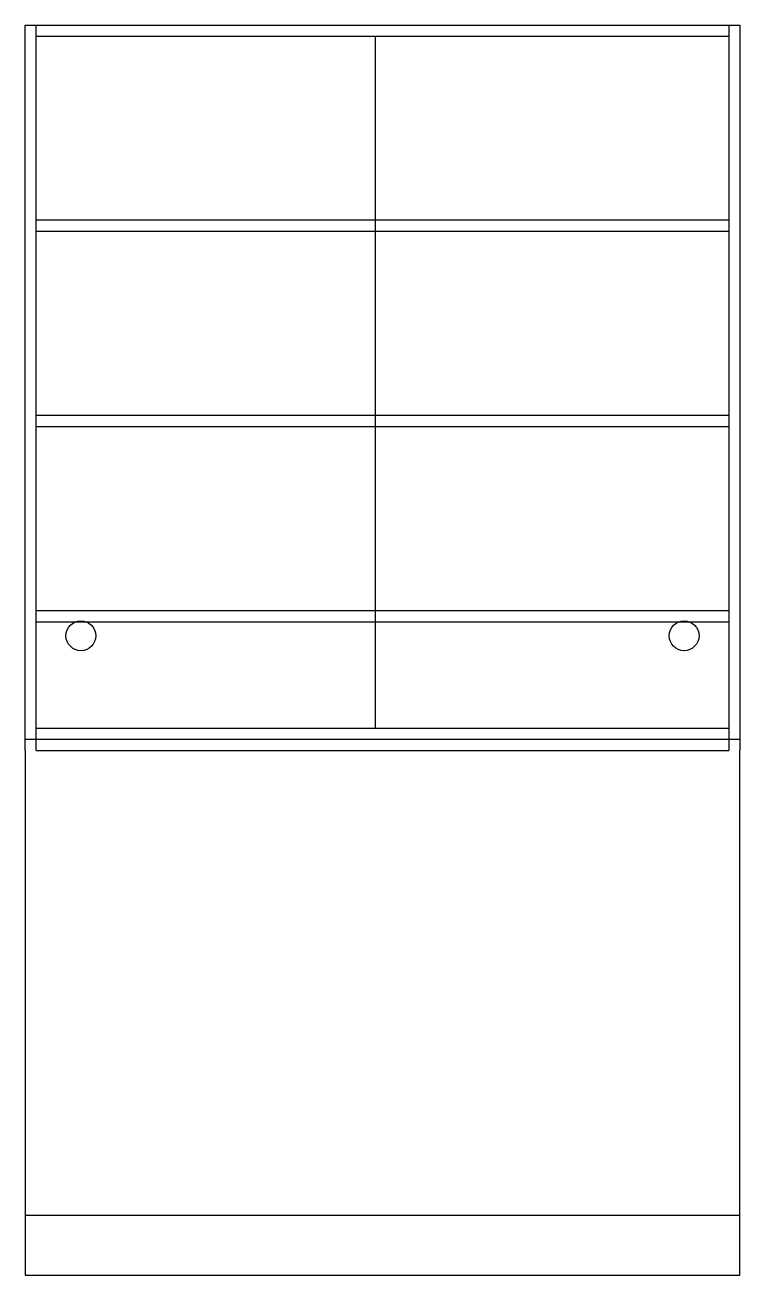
# Model space of a CAD drawing. Extents: x 0 to 48, y 0 to 84.
import ezdxf

# ---------------------------------------------------------------- set-up
doc = ezdxf.new("R2010")
doc.units = 0
doc.header["$LTSCALE"] = 3
doc.linetypes.add('HIDDEN', pattern=[0])
doc.layers.get('0').update_dxf_attribs({"linetype": 'CONTINUOUS'})
doc.layers.add('HID', color=7, linetype='HIDDEN')

msp = doc.modelspace()

# ---------------------------------------------------------------- linework, layer by layer
at = {"color": 0}
for p, q in [((0, 84), (48, 84)), ((0, 35.25), (0, 84)), ((0.75, 35.25), (0.75, 84)), ((47.25, 84), (47.25, 35.25)), ((48, 84), (48, 35.25)), ((0.75, 83.25), (47.25, 83.25)), ((23.5, 83.25), (23.5, 36.75)), ((0.75, 36.75), (47.25, 36.75)), ((0, 36), (48, 36)), ((0.75, 35.25), (47.25, 35.25))]:
    msp.add_line(p, q, dxfattribs=at)
for centre in [(3.75, 42.955), (44.25, 42.955)]:
    msp.add_circle(centre, 1, dxfattribs=at)
at = {"layer": 'HID', "color": 0}
for p, q in [((47.25, 70.875), (0.75, 70.875)), ((47.25, 70.125), (0.75, 70.125)), ((47.25, 57.75), (0.75, 57.75)), ((47.25, 57), (0.75, 57)), ((47.25, 44.625), (0.75, 44.625)), ((47.25, 43.875), (0.75, 43.875)), ((0, 35.25), (0, 4)), ((48, 4), (48, 35.25)), ((48, 4), (0, 4)), ((0, 4), (0, 0)), ((48, 0), (48, 4)), ((0, 0), (48, 0))]:
    msp.add_line(p, q, dxfattribs=at)

doc.saveas('drawing.dxf')
